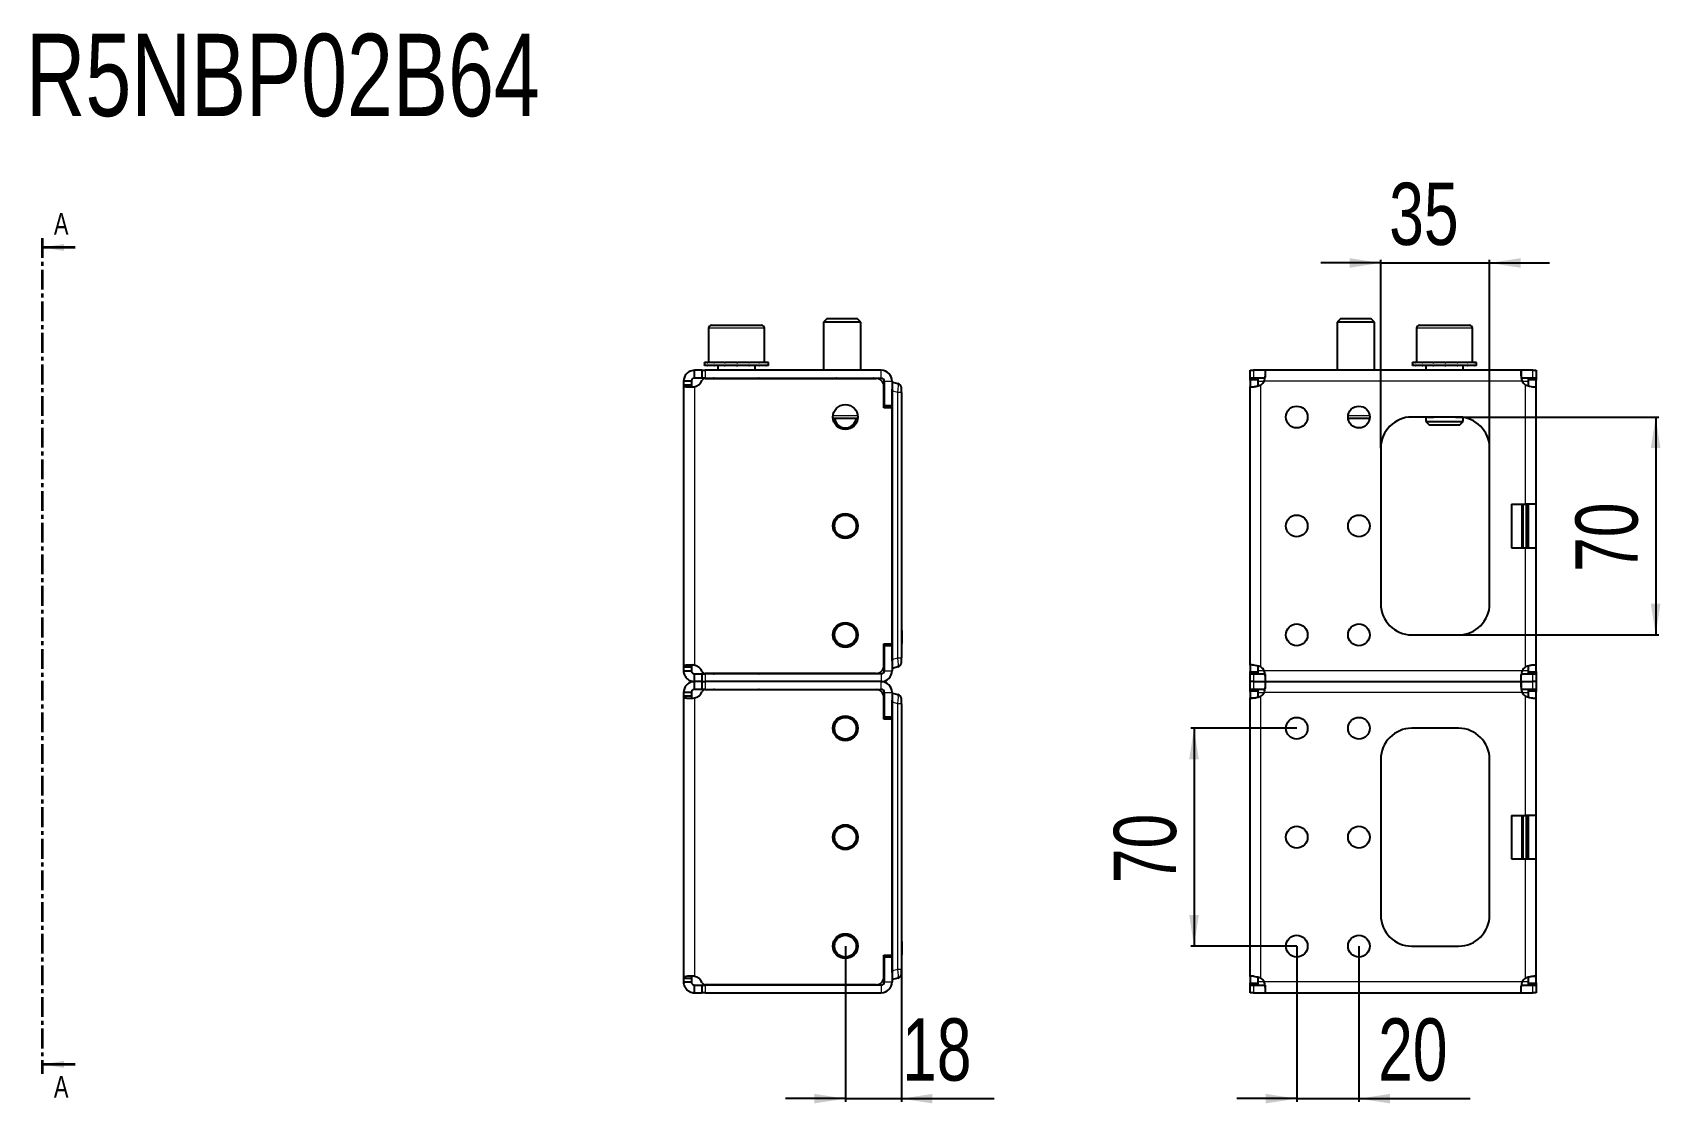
# Model space of a CAD drawing. Header units: millimetres. Extents: x 0 to 1820, y -157 to 598.
# Drawn here: x 829 to 1352, y 254 to 598 of the extents above; entities that cross this region are included whole.
import ezdxf

# ---------------------------------------------------------------- set-up
doc = ezdxf.new("R2010")
doc.units = ezdxf.units.MM
doc.linetypes.add('CENTER', pattern=[10.16, 6.35, -1.27, 1.27, -1.27])
doc.layers.add('FORMAT', color=7, linetype='Continuous')
doc.styles.add('SLDTEXTSTYLE0', font='TXT', dxfattribs={"width": 0.75})
doc.dimstyles.new('SLDDIMSTYLE0', dxfattribs={"dimtxt": 20, "dimasz": 10, "dimexe": 0, "dimexo": 0.0625, "dimgap": 5, "dimtad": 2, "dimdec": 1, "dimrnd": 1e-09, "dimzin": 12, "dimdsep": 46, "dimtxsty": 'SLDTEXTSTYLE0', "dimsah": 1, "dimcen": 0.09, "dimadec": 0, "dimazin": 3, "dimtfac": 1, "dimtofl": 0, "dimtmove": 0, "dimatfit": 3, "dimfxl": 0, "dimfrac": 2, "dimtolj": 1, "dimtzin": 12, "dimarcsym": 0})
doc.dimstyles.new('SLDDIMSTYLE1', dxfattribs={"dimtxt": 20, "dimasz": 10, "dimexe": 0, "dimexo": 0.0625, "dimgap": 5, "dimtad": 2, "dimdec": 1, "dimrnd": 1e-09, "dimzin": 12, "dimdsep": 46, "dimtxsty": 'SLDTEXTSTYLE0', "dimsah": 1, "dimcen": 0.09, "dimadec": 0, "dimazin": 3, "dimtfac": 1, "dimtmove": 0, "dimatfit": 0, "dimfxl": 0, "dimfrac": 2, "dimtolj": 1, "dimtzin": 12, "dimarcsym": 0})

# ---------------------------------------------------------------- blocks, each defined once
blk = doc.blocks.new('_D_4')
at = {"layer": 'FORMAT'}
for p, q in [((1090.39, 304.38), (1090.39, 254.38)), ((1108.39, 299.63), (1108.39, 254.38)), ((1090.39, 255.38), (1071.16, 255.38)), ((1090.39, 255.38), (1108.39, 255.38)), ((1108.39, 255.38), (1138.17, 255.38))]:
    blk.add_line(p, q, dxfattribs=at)
for points in [[(1090.39, 255.38), (1080.39, 256.92), (1080.39, 253.85)], [(1108.39, 255.38), (1118.39, 253.85), (1118.39, 256.92)]]:
    blk.add_solid(points, dxfattribs=at)
at = {"layer": 'FORMAT', "insert": (1108.62, 281.17), "char_height": 20, "attachment_point": 1, "style": 'SLDTEXTSTYLE0'}
blk.add_mtext('18', dxfattribs=at)
blk = doc.blocks.new('_D_7')
at = {"layer": 'FORMAT'}
for p, q in [((1287.46, 474.39), (1351.81, 474.39)), ((1350.81, 474.39), (1350.81, 404.39)), ((1287.46, 404.39), (1351.81, 404.39))]:
    blk.add_line(p, q, dxfattribs=at)
for points in [[(1350.81, 474.39), (1349.27, 464.39), (1352.34, 464.39)], [(1350.81, 404.39), (1352.34, 414.39), (1349.27, 414.39)]]:
    blk.add_solid(points, dxfattribs=at)
at = {"layer": 'FORMAT', "insert": (1325.02, 424.61), "char_height": 20, "attachment_point": 1, "rotation": 90, "style": 'SLDTEXTSTYLE0'}
blk.add_mtext('70', dxfattribs=at)
blk = doc.blocks.new('_D_8')
at = {"layer": 'FORMAT'}
for p, q in [((1262.45, 523.89), (1243.22, 523.89)), ((1262.45, 464.4), (1262.45, 524.89)), ((1262.45, 523.89), (1297.45, 523.89)), ((1297.45, 464.4), (1297.45, 524.89)), ((1297.45, 523.89), (1316.68, 523.89))]:
    blk.add_line(p, q, dxfattribs=at)
for points in [[(1262.45, 523.89), (1252.45, 525.43), (1252.45, 522.35)], [(1297.45, 523.89), (1307.45, 522.35), (1307.45, 525.43)]]:
    blk.add_solid(points, dxfattribs=at)
at = {"layer": 'FORMAT', "insert": (1265.17, 549.67), "char_height": 20, "attachment_point": 1, "style": 'SLDTEXTSTYLE0'}
blk.add_mtext('35', dxfattribs=at)
blk = doc.blocks.new('_D_9')
at = {"layer": 'FORMAT'}
for p, q in [((1235.45, 304.38), (1235.45, 254.38)), ((1255.45, 304.38), (1255.45, 254.38)), ((1235.45, 255.38), (1216.22, 255.38)), ((1235.45, 255.38), (1255.45, 255.38)), ((1255.45, 255.38), (1291.17, 255.38))]:
    blk.add_line(p, q, dxfattribs=at)
for points in [[(1235.45, 255.38), (1225.45, 256.92), (1225.45, 253.85)], [(1255.45, 255.38), (1265.45, 253.85), (1265.45, 256.92)]]:
    blk.add_solid(points, dxfattribs=at)
at = {"layer": 'FORMAT', "insert": (1261.61, 281.17), "char_height": 20, "attachment_point": 1, "style": 'SLDTEXTSTYLE0'}
blk.add_mtext('20', dxfattribs=at)
blk = doc.blocks.new('_D_10')
at = {"layer": 'FORMAT'}
for p, q in [((1235.44, 374.39), (1201.44, 374.39)), ((1202.44, 374.39), (1202.44, 304.39)), ((1235.44, 304.39), (1201.44, 304.39))]:
    blk.add_line(p, q, dxfattribs=at)
for points in [[(1202.44, 374.39), (1200.91, 364.39), (1203.98, 364.39)], [(1202.44, 304.39), (1203.98, 314.39), (1200.91, 314.39)]]:
    blk.add_solid(points, dxfattribs=at)
at = {"layer": 'FORMAT', "insert": (1176.66, 324.61), "char_height": 20, "attachment_point": 1, "rotation": 90, "style": 'SLDTEXTSTYLE0'}
blk.add_mtext('70', dxfattribs=at)

msp = doc.modelspace()

# ---------------------------------------------------------------- linework, layer by layer
at = {"color": 7, "linetype": 'CENTER', "lineweight": 35}
msp.add_line((832.26, 531.87), (832.26, 263.4), dxfattribs=at)
at = {"color": 7, "linetype": 'Continuous', "lineweight": 35}
for p, q in [((842.9, 528.87), (832.26, 528.87)), ((842.9, 266.4), (832.26, 266.4))]:
    msp.add_line(p, q, dxfattribs=at)
at = {"color": 7, "linetype": 'Continuous', "lineweight": 25}
for p, q in [((1046.39, 502.89), (1046.39, 491.89)), ((1047.39, 503.89), (1063.39, 503.89)), ((1064.39, 491.89), (1064.39, 502.89)), ((1084.47, 505.89), (1083.39, 504.82)), ((1083.39, 504.82), (1083.39, 489.39)), ((1095.39, 504.82), (1083.39, 504.82)), ((1094.32, 505.89), (1084.47, 505.89)), ((1095.39, 504.82), (1094.32, 505.89)), ((1095.39, 489.39), (1095.39, 504.82)), ((1249.53, 505.89), (1248.45, 504.82)), ((1248.45, 504.82), (1248.45, 489.39)), ((1260.45, 504.82), (1248.45, 504.82)), ((1259.38, 505.89), (1249.53, 505.89)), ((1260.45, 504.82), (1259.38, 505.89)), ((1260.45, 489.39), (1260.45, 504.82)), ((1273.95, 502.89), (1273.95, 491.89)), ((1274.95, 503.89), (1282.77, 503.89)), ((1282.77, 503.89), (1290.95, 503.89)), ((1291.95, 491.89), (1291.95, 502.89)), ((1045.14, 491.89), (1045.14, 490.89)), ((1045.14, 491.89), (1045.15, 491.89)), ((1045.15, 491.89), (1045.15, 491.64)), ((1045.94, 491.89), (1045.15, 491.89)), ((1045.94, 491.89), (1046.04, 491.89)), ((1046.04, 491.89), (1046.04, 491.64)), ((1048.18, 491.89), (1046.04, 491.89)), ((1048.18, 491.89), (1048.36, 491.89)), ((1048.36, 491.89), (1048.36, 491.64)), ((1051.52, 491.89), (1048.36, 491.89)), ((1051.52, 491.89), (1051.75, 491.89)), ((1051.75, 491.89), (1051.75, 491.64)), ((1055.45, 491.89), (1051.75, 491.89)), ((1055.45, 491.89), (1055.53, 491.89)), ((1055.66, 491.89), (1055.7, 491.89)), ((1055.7, 491.89), (1055.7, 491.64)), ((1059.37, 491.89), (1055.7, 491.89)), ((1059.37, 491.89), (1059.59, 491.89)), ((1059.59, 491.89), (1059.59, 491.64)), ((1062.68, 491.89), (1059.59, 491.89)), ((1062.68, 491.89), (1062.85, 491.89)), ((1062.85, 491.89), (1062.85, 491.64)), ((1064.88, 491.89), (1062.85, 491.89)), ((1064.88, 491.89), (1064.98, 491.89)), ((1064.98, 491.89), (1064.98, 491.64)), ((1065.64, 491.89), (1064.98, 491.89)), ((1065.64, 490.89), (1065.64, 491.89)), ((1272.7, 491.89), (1272.7, 490.89)), ((1272.7, 491.89), (1272.71, 491.89)), ((1272.71, 491.89), (1272.71, 491.64)), ((1273.54, 491.89), (1272.71, 491.89)), ((1273.54, 491.89), (1273.64, 491.89)), ((1273.64, 491.89), (1273.64, 491.64)), ((1275.81, 491.89), (1273.64, 491.89)), ((1275.81, 491.89), (1275.99, 491.89)), ((1275.99, 491.89), (1275.99, 491.64)), ((1279.16, 491.89), (1275.99, 491.89)), ((1279.16, 491.89), (1279.4, 491.89)), ((1279.4, 491.89), (1279.4, 491.64)), ((1283.1, 491.89), (1279.4, 491.89)), ((1283.1, 491.89), (1283.17, 491.89)), ((1283.3, 491.89), (1283.35, 491.89)), ((1283.35, 491.89), (1283.35, 491.64)), ((1287.01, 491.89), (1283.35, 491.89)), ((1287.01, 491.89), (1287.24, 491.89)), ((1287.24, 491.89), (1287.24, 491.64)), ((1290.3, 491.89), (1287.24, 491.89)), ((1290.3, 491.89), (1290.47, 491.89)), ((1290.47, 491.89), (1290.47, 491.64)), ((1292.48, 491.89), (1290.47, 491.89)), ((1292.48, 491.89), (1292.56, 491.89)), ((1292.56, 491.89), (1292.56, 491.64)), ((1293.2, 491.89), (1292.56, 491.89)), ((1293.2, 490.89), (1293.2, 491.89)), ((1041.89, 486.89), (1041.89, 489.39)), ((1044.3, 489.39), (1041.89, 489.39)), ((1044.3, 486.89), (1041.89, 486.89)), ((1044.3, 489.39), (1044.3, 486.89)), ((1044.3, 489.39), (1045.3, 489.39)), ((1045.3, 486.89), (1044.3, 486.89)), ((1045.14, 490.89), (1045.15, 490.89)), ((1045.15, 490.89), (1045.15, 491.14)), ((1045.94, 490.89), (1045.15, 490.89)), ((1101.89, 489.39), (1045.3, 489.39)), ((1045.3, 486.89), (1101.89, 486.89)), ((1045.32, 486.79), (1100.29, 486.79)), ((1045.94, 490.89), (1046.04, 490.89)), ((1046.04, 490.89), (1046.04, 491.14)), ((1048.18, 490.89), (1046.04, 490.89)), ((1048.18, 490.89), (1048.36, 490.89)), ((1048.36, 490.89), (1048.36, 491.14)), ((1051.52, 490.89), (1048.36, 490.89)), ((1049.39, 490.89), (1049.39, 489.39)), ((1051.52, 490.89), (1051.75, 490.89)), ((1051.75, 490.89), (1051.75, 491.14)), ((1055.45, 490.89), (1051.75, 490.89)), ((1055.45, 490.89), (1055.62, 490.89)), ((1055.62, 490.89), (1055.7, 490.89)), ((1055.7, 490.89), (1055.7, 491.14)), ((1059.37, 490.89), (1055.7, 490.89)), ((1059.37, 490.89), (1059.59, 490.89)), ((1059.59, 490.89), (1059.59, 491.14)), ((1062.68, 490.89), (1059.59, 490.89)), ((1061.39, 489.39), (1061.39, 490.89)), ((1062.68, 490.89), (1062.85, 490.89)), ((1062.85, 490.89), (1062.85, 491.14)), ((1064.88, 490.89), (1062.85, 490.89)), ((1064.88, 490.89), (1064.98, 490.89)), ((1064.98, 490.89), (1064.98, 491.14)), ((1065.64, 490.89), (1064.98, 490.89)), ((1079.14, 486.89), (1079.14, 486.79)), ((1079.44, 486.89), (1079.44, 486.79)), ((1081.12, 486.89), (1081.12, 486.79)), ((1084.07, 486.89), (1084.07, 486.79)), ((1087.83, 486.89), (1087.83, 486.79)), ((1091.82, 486.89), (1091.82, 486.79)), ((1095.45, 486.89), (1095.45, 486.79)), ((1098.15, 486.89), (1098.15, 486.79)), ((1099.52, 486.89), (1099.52, 486.79)), ((1099.64, 486.79), (1099.64, 486.89)), ((1220.45, 486.89), (1220.45, 489.39)), ((1220.45, 489.39), (1221.56, 489.39)), ((1221.56, 486.89), (1220.45, 486.89)), ((1220.45, 486.89), (1220.45, 486.79)), ((1220.45, 486.79), (1222.95, 486.79)), ((1220.45, 486.18), (1220.45, 486.79)), ((1225.28, 489.39), (1221.56, 489.39)), ((1225.28, 486.89), (1221.56, 486.89)), ((1222.95, 486.79), (1222.95, 486.18)), ((1307.62, 489.39), (1225.28, 489.39)), ((1225.28, 489.39), (1225.28, 487.18)), ((1272.7, 490.89), (1272.71, 490.89)), ((1272.71, 490.89), (1272.71, 491.14)), ((1273.54, 490.89), (1272.71, 490.89)), ((1273.54, 490.89), (1273.64, 490.89)), ((1273.64, 490.89), (1273.64, 491.14)), ((1275.81, 490.89), (1273.64, 490.89)), ((1275.81, 490.89), (1275.99, 490.89)), ((1275.99, 490.89), (1275.99, 491.14)), ((1279.16, 490.89), (1275.99, 490.89)), ((1276.95, 490.89), (1276.95, 489.39)), ((1279.16, 490.89), (1279.4, 490.89)), ((1279.4, 490.89), (1279.4, 491.14)), ((1283.1, 490.89), (1279.4, 490.89)), ((1283.1, 490.89), (1283.25, 490.89)), ((1283.25, 490.89), (1283.35, 490.89)), ((1283.35, 490.89), (1283.35, 491.14)), ((1287.01, 490.89), (1283.35, 490.89)), ((1287.01, 490.89), (1287.24, 490.89)), ((1287.24, 490.89), (1287.24, 491.14)), ((1290.3, 490.89), (1287.24, 490.89)), ((1288.95, 489.39), (1288.95, 490.89)), ((1290.3, 490.89), (1290.47, 490.89)), ((1290.47, 490.89), (1290.47, 491.14)), ((1292.48, 490.89), (1290.47, 490.89)), ((1292.48, 490.89), (1292.56, 490.89)), ((1292.56, 490.89), (1292.56, 491.14)), ((1293.2, 490.89), (1292.56, 490.89)), ((1307.62, 489.39), (1307.62, 486.89)), ((1311.34, 489.39), (1307.62, 489.39)), ((1311.34, 486.89), (1307.62, 486.89)), ((1309.95, 486.79), (1312.45, 486.79)), ((1309.95, 486.18), (1309.95, 486.79)), ((1311.34, 489.39), (1312.45, 489.39)), ((1312.45, 486.89), (1311.34, 486.89)), ((1312.45, 489.39), (1312.45, 486.89)), ((1312.45, 486.79), (1312.45, 486.89)), ((1312.45, 486.79), (1312.45, 486.18)), ((1038.39, 485.89), (1038.39, 484.67)), ((1040.89, 485.89), (1038.39, 485.89)), ((1038.39, 484.67), (1038.39, 394.11)), ((1040.89, 484.67), (1038.39, 484.67)), ((1040.89, 485.89), (1040.89, 484.67)), ((1102.79, 477.29), (1102.79, 484.29)), ((1102.89, 485.89), (1102.89, 477.94)), ((1105.39, 485.89), (1105.39, 477.94)), ((1105.39, 485.64), (1105.59, 485.64)), ((1105.39, 395.92), (1105.39, 483.37)), ((1105.59, 485.64), (1107.28, 485.19)), ((1105.59, 396.54), (1105.59, 482.74)), ((1108.39, 482.29), (1108.39, 483.74)), ((1108.39, 482.29), (1108.39, 407.84)), ((1220.45, 486.18), (1220.45, 484.12)), ((1220.45, 394.67), (1220.45, 484.12)), ((1220.45, 484.12), (1221.54, 484.12)), ((1222.95, 486.18), (1222.95, 484.36)), ((1309.95, 484.34), (1309.95, 486.18)), ((1312.45, 484.12), (1312.45, 486.18)), ((1312.45, 446.39), (1312.45, 484.12)), ((1102.79, 478.87), (1102.89, 478.66)), ((1105.39, 477.29), (1102.79, 477.29)), ((1105.39, 477.94), (1102.89, 477.94)), ((1105.39, 477.29), (1105.39, 401.49)), ((1094.36, 473.89), (1086.43, 473.89)), ((1258.91, 473.89), (1251.99, 473.89)), ((1287.45, 474.39), (1272.45, 474.39)), ((1274.12, 474.29), (1274.1, 474.29)), ((1274.12, 474.29), (1274.12, 474.29)), ((1274.22, 474.29), (1274.12, 474.29)), ((1274.22, 474.39), (1274.22, 474.29)), ((1277.48, 474.29), (1274.22, 474.29)), ((1276.95, 474.29), (1276.95, 472.97)), ((1276.95, 472.97), (1278.03, 471.89)), ((1276.95, 472.97), (1282.81, 472.97)), ((1277.48, 474.29), (1279.38, 474.29)), ((1278.03, 471.89), (1282.84, 471.89)), ((1279.93, 474.29), (1279.38, 474.29)), ((1285.97, 474.29), (1279.93, 474.29)), ((1282.81, 472.97), (1288.95, 472.97)), ((1282.84, 471.89), (1287.88, 471.89)), ((1286.52, 474.29), (1285.97, 474.29)), ((1286.52, 474.29), (1288.42, 474.29)), ((1287.88, 471.89), (1288.95, 472.97)), ((1288.86, 474.29), (1288.42, 474.29)), ((1288.95, 472.97), (1288.95, 474.28)), ((1262.45, 464.39), (1262.45, 414.39)), ((1297.45, 414.39), (1297.45, 464.39)), ((1304.45, 446.39), (1308.95, 446.39)), ((1304.45, 446.39), (1304.45, 432.39)), ((1312.45, 446.39), (1308.95, 446.39)), ((1309.95, 432.39), (1309.95, 446.39)), ((1312.45, 432.39), (1312.45, 446.39)), ((1304.45, 432.39), (1308.95, 432.39)), ((1308.95, 432.39), (1312.45, 432.39)), ((1312.45, 394.67), (1312.45, 432.39)), ((1108.39, 407.84), (1108.39, 399.64)), ((1108.59, 405.9), (1108.39, 405.9)), ((1108.59, 405.86), (1108.39, 405.86)), ((1108.59, 405.84), (1108.39, 405.84)), ((1108.59, 405.4), (1108.59, 402.08)), ((1272.45, 404.39), (1287.45, 404.39)), ((1102.79, 401.49), (1105.39, 401.49)), ((1102.79, 394.49), (1102.79, 401.49)), ((1102.79, 400.41), (1102.89, 400.63)), ((1102.89, 400.84), (1102.89, 392.89)), ((1105.39, 400.84), (1102.89, 400.84)), ((1105.39, 400.84), (1105.39, 392.89)), ((1108.59, 401.64), (1108.39, 401.64)), ((1108.59, 401.59), (1108.39, 401.59)), ((1108.39, 399.64), (1108.39, 396.99)), ((1038.39, 394.11), (1040.89, 394.11)), ((1038.39, 394.11), (1038.39, 392.89)), ((1038.39, 392.89), (1040.89, 392.89)), ((1040.89, 394.11), (1040.89, 392.89)), ((1105.59, 393.64), (1105.39, 393.64)), ((1107.28, 394.09), (1105.59, 393.64)), ((1108.39, 395.54), (1108.39, 396.99)), ((1220.45, 394.67), (1220.45, 392.6)), ((1220.45, 391.99), (1220.45, 392.6)), ((1222.95, 394.44), (1222.95, 392.6)), ((1222.95, 392.6), (1222.95, 391.99)), ((1309.95, 392.6), (1309.95, 394.42)), ((1309.95, 391.99), (1309.95, 392.6)), ((1312.45, 394.67), (1311.36, 394.67)), ((1312.45, 392.6), (1312.45, 394.67)), ((1312.45, 392.6), (1312.45, 391.99)), ((1041.89, 389.39), (1041.89, 391.89)), ((1041.89, 391.89), (1044.3, 391.89)), ((1041.89, 386.89), (1041.89, 389.39)), ((1044.3, 389.39), (1041.89, 389.39)), ((1044.3, 391.89), (1044.3, 389.39)), ((1044.3, 391.89), (1045.3, 391.89)), ((1044.3, 389.39), (1044.3, 386.89)), ((1044.3, 389.39), (1045.3, 389.39)), ((1101.89, 391.89), (1045.3, 391.89)), ((1101.89, 389.39), (1045.3, 389.39)), ((1100.29, 391.99), (1045.32, 391.99)), ((1222.95, 391.99), (1220.45, 391.99)), ((1220.45, 391.99), (1220.45, 391.89)), ((1220.45, 389.39), (1220.45, 391.89)), ((1220.45, 391.89), (1221.56, 391.89)), ((1221.56, 389.39), (1220.45, 389.39)), ((1220.45, 386.89), (1220.45, 389.39)), ((1221.56, 391.89), (1225.28, 391.89)), ((1221.56, 389.39), (1225.28, 389.39)), ((1225.28, 391.89), (1225.28, 389.39)), ((1225.28, 389.39), (1307.62, 389.39)), ((1225.28, 389.39), (1225.28, 387.18)), ((1307.62, 391.89), (1311.34, 391.89)), ((1307.62, 389.39), (1307.62, 391.61)), ((1307.62, 389.39), (1311.34, 389.39)), ((1307.62, 389.39), (1307.62, 386.89)), ((1312.45, 391.99), (1309.95, 391.99)), ((1311.34, 391.89), (1312.45, 391.89)), ((1312.45, 389.39), (1311.34, 389.39)), ((1312.45, 391.89), (1312.45, 391.99)), ((1312.45, 391.89), (1312.45, 389.39)), ((1312.45, 389.39), (1312.45, 386.89)), ((1038.39, 385.89), (1038.39, 384.67)), ((1040.89, 385.89), (1038.39, 385.89)), ((1038.39, 384.67), (1038.39, 294.11)), ((1040.89, 384.67), (1038.39, 384.67)), ((1040.89, 385.89), (1040.89, 384.67)), ((1044.3, 386.89), (1041.89, 386.89)), ((1045.3, 386.89), (1044.3, 386.89)), ((1045.3, 386.89), (1101.89, 386.89)), ((1045.32, 386.79), (1100.29, 386.79)), ((1102.79, 377.29), (1102.79, 384.29)), ((1102.89, 385.89), (1102.89, 377.94)), ((1105.39, 385.89), (1105.39, 377.94)), ((1105.39, 385.64), (1105.59, 385.64)), ((1105.39, 295.92), (1105.39, 383.37)), ((1105.59, 385.64), (1107.28, 385.19)), ((1105.59, 296.54), (1105.59, 382.74)), ((1108.39, 382.29), (1108.39, 383.74)), ((1108.39, 382.29), (1108.39, 307.84)), ((1221.56, 386.89), (1220.45, 386.89)), ((1220.45, 386.89), (1220.45, 386.79)), ((1220.45, 386.79), (1222.95, 386.79)), ((1220.45, 386.18), (1220.45, 386.79)), ((1220.45, 386.18), (1220.45, 384.12)), ((1220.45, 294.67), (1220.45, 384.12)), ((1220.45, 384.12), (1221.54, 384.12)), ((1225.28, 386.89), (1221.56, 386.89)), ((1222.95, 386.79), (1222.95, 386.18)), ((1222.95, 386.18), (1222.95, 384.36)), ((1311.34, 386.89), (1307.62, 386.89)), ((1309.95, 386.79), (1312.45, 386.79)), ((1309.95, 386.18), (1309.95, 386.79)), ((1309.95, 384.34), (1309.95, 386.18)), ((1312.45, 386.89), (1311.34, 386.89)), ((1312.45, 386.79), (1312.45, 386.89)), ((1312.45, 386.79), (1312.45, 386.18)), ((1312.45, 384.12), (1312.45, 386.18)), ((1312.45, 346.39), (1312.45, 384.12)), ((1102.79, 378.87), (1102.89, 378.66)), ((1105.39, 377.29), (1102.79, 377.29)), ((1105.39, 377.94), (1102.89, 377.94)), ((1105.39, 377.29), (1105.39, 301.49)), ((1287.45, 374.39), (1272.45, 374.39)), ((1262.45, 364.39), (1262.45, 314.39)), ((1297.45, 314.39), (1297.45, 364.39)), ((1304.45, 346.39), (1308.95, 346.39)), ((1304.45, 346.39), (1304.45, 332.39)), ((1312.45, 346.39), (1308.95, 346.39)), ((1309.95, 332.39), (1309.95, 346.39)), ((1312.45, 332.39), (1312.45, 346.39)), ((1304.45, 332.39), (1308.95, 332.39)), ((1308.95, 332.39), (1312.45, 332.39)), ((1312.45, 294.67), (1312.45, 332.39)), ((1108.39, 307.84), (1108.39, 299.64)), ((1108.59, 305.9), (1108.39, 305.9)), ((1108.59, 305.86), (1108.39, 305.86)), ((1108.59, 305.84), (1108.39, 305.84)), ((1108.59, 305.4), (1108.59, 302.08)), ((1272.45, 304.39), (1287.45, 304.39)), ((1102.79, 301.49), (1105.39, 301.49)), ((1102.79, 294.49), (1102.79, 301.49)), ((1102.79, 300.41), (1102.89, 300.63)), ((1102.89, 300.84), (1102.89, 292.89)), ((1105.39, 300.84), (1102.89, 300.84)), ((1105.39, 300.84), (1105.39, 292.89)), ((1108.59, 301.64), (1108.39, 301.64)), ((1108.59, 301.59), (1108.39, 301.59)), ((1108.39, 299.64), (1108.39, 296.99)), ((1038.39, 294.11), (1040.89, 294.11)), ((1038.39, 294.11), (1038.39, 292.89)), ((1040.89, 294.11), (1040.89, 292.89)), ((1105.59, 293.64), (1105.39, 293.64)), ((1107.28, 294.09), (1105.59, 293.64)), ((1108.39, 295.54), (1108.39, 296.99)), ((1220.45, 294.67), (1220.45, 292.6)), ((1222.95, 294.44), (1222.95, 292.6)), ((1309.95, 292.6), (1309.95, 294.42)), ((1312.45, 294.67), (1311.36, 294.67)), ((1312.45, 292.6), (1312.45, 294.67)), ((1038.39, 292.89), (1040.89, 292.89)), ((1041.89, 289.39), (1041.89, 291.89)), ((1041.89, 291.89), (1044.3, 291.89)), ((1041.89, 289.39), (1044.3, 289.39)), ((1044.3, 291.89), (1044.3, 289.39)), ((1044.3, 291.89), (1045.3, 291.89)), ((1045.3, 289.39), (1044.3, 289.39)), ((1101.89, 291.89), (1045.3, 291.89)), ((1045.3, 289.39), (1101.89, 289.39)), ((1100.29, 291.99), (1045.32, 291.99)), ((1220.45, 291.99), (1220.45, 292.6)), ((1222.95, 291.99), (1220.45, 291.99)), ((1220.45, 291.99), (1220.45, 291.89)), ((1220.45, 289.39), (1220.45, 291.89)), ((1220.45, 291.89), (1221.56, 291.89)), ((1221.56, 289.39), (1220.45, 289.39)), ((1221.56, 291.89), (1225.28, 291.89)), ((1221.56, 289.39), (1225.28, 289.39)), ((1222.95, 292.6), (1222.95, 291.99)), ((1225.28, 291.89), (1225.28, 289.39)), ((1225.28, 289.39), (1307.62, 289.39)), ((1307.62, 291.89), (1311.34, 291.89)), ((1307.62, 289.39), (1307.62, 291.61)), ((1307.62, 289.39), (1311.34, 289.39)), ((1309.95, 291.99), (1309.95, 292.6)), ((1312.45, 291.99), (1309.95, 291.99)), ((1311.34, 291.89), (1312.45, 291.89)), ((1312.45, 289.39), (1311.34, 289.39)), ((1312.45, 292.6), (1312.45, 291.99)), ((1312.45, 291.89), (1312.45, 291.99)), ((1312.45, 291.89), (1312.45, 289.39))]:
    msp.add_line(p, q, dxfattribs=at)
at = {"color": 8, "linetype": 'Continuous', "lineweight": 18}
for p, q in [((1064.39, 502.89), (1046.39, 502.89)), ((1282.74, 502.89), (1273.95, 502.89)), ((1291.95, 502.89), (1282.74, 502.89)), ((1045.3, 489.39), (1045.3, 486.89)), ((1101.89, 486.89), (1101.89, 489.39)), ((1221.56, 489.39), (1221.56, 486.89)), ((1311.34, 486.89), (1311.34, 489.39)), ((1041.89, 484.12), (1041.89, 394.67)), ((1102.89, 485.89), (1105.39, 485.89)), ((1107.28, 482.29), (1105.59, 482.74)), ((1107.28, 396.99), (1107.28, 482.29)), ((1108.39, 482.29), (1107.28, 482.29)), ((1222.95, 486.18), (1220.45, 486.18)), ((1222.95, 485.89), (1225.04, 485.89)), ((1223.95, 394.11), (1223.95, 484.67)), ((1307.86, 485.89), (1225.04, 485.89)), ((1307.86, 485.89), (1309.95, 485.89)), ((1308.95, 446.39), (1308.95, 484.67)), ((1312.45, 486.18), (1309.95, 486.18)), ((1105.2, 477.29), (1105.2, 477.94)), ((1086.43, 474.89), (1094.36, 474.89)), ((1251.99, 474.89), (1258.91, 474.89)), ((1279.38, 474.39), (1279.38, 474.29)), ((1279.93, 474.39), (1279.93, 474.29)), ((1285.97, 474.39), (1285.97, 474.29)), ((1286.52, 474.39), (1286.52, 474.29)), ((1307.75, 432.39), (1307.75, 446.39)), ((1307.95, 446.39), (1307.95, 432.39)), ((1308.06, 432.39), (1308.06, 446.39)), ((1308.26, 446.39), (1308.26, 432.39)), ((1309.14, 432.39), (1309.14, 446.39)), ((1309.34, 446.39), (1309.34, 432.39)), ((1309.45, 432.39), (1309.45, 446.39)), ((1309.65, 446.39), (1309.65, 432.39)), ((1308.95, 394.11), (1308.95, 432.39)), ((1108.59, 405.4), (1108.39, 405.4)), ((1105.2, 400.84), (1105.2, 401.49)), ((1108.59, 402.08), (1108.39, 402.08)), ((1102.89, 392.89), (1105.39, 392.89)), ((1105.59, 396.54), (1107.28, 396.99)), ((1107.28, 396.99), (1108.39, 396.99)), ((1220.45, 392.6), (1222.95, 392.6)), ((1225.04, 392.89), (1222.95, 392.89)), ((1307.86, 392.89), (1225.04, 392.89)), ((1309.95, 392.89), (1307.86, 392.89)), ((1309.95, 392.6), (1312.45, 392.6)), ((1045.3, 391.89), (1045.3, 389.39)), ((1045.3, 389.39), (1045.3, 386.89)), ((1101.89, 391.89), (1101.89, 389.39)), ((1101.89, 386.89), (1101.89, 389.39)), ((1221.56, 391.89), (1221.56, 389.39)), ((1221.56, 389.39), (1221.56, 386.89)), ((1311.34, 389.39), (1311.34, 391.89)), ((1311.34, 386.89), (1311.34, 389.39)), ((1041.89, 384.12), (1041.89, 294.67)), ((1102.89, 385.89), (1105.39, 385.89)), ((1107.28, 382.29), (1105.59, 382.74)), ((1107.28, 296.99), (1107.28, 382.29)), ((1108.39, 382.29), (1107.28, 382.29)), ((1222.95, 386.18), (1220.45, 386.18)), ((1222.95, 385.89), (1225.04, 385.89)), ((1223.95, 294.11), (1223.95, 384.67)), ((1307.86, 385.89), (1225.04, 385.89)), ((1307.86, 385.89), (1309.95, 385.89)), ((1308.95, 346.39), (1308.95, 384.67)), ((1312.45, 386.18), (1309.95, 386.18)), ((1105.2, 377.29), (1105.2, 377.94)), ((1307.75, 332.39), (1307.75, 346.39)), ((1307.95, 346.39), (1307.95, 332.39)), ((1308.06, 332.39), (1308.06, 346.39)), ((1308.26, 346.39), (1308.26, 332.39)), ((1309.14, 332.39), (1309.14, 346.39)), ((1309.34, 346.39), (1309.34, 332.39)), ((1309.45, 332.39), (1309.45, 346.39)), ((1309.65, 346.39), (1309.65, 332.39)), ((1308.95, 294.11), (1308.95, 332.39)), ((1108.59, 305.4), (1108.39, 305.4)), ((1105.2, 300.84), (1105.2, 301.49)), ((1108.59, 302.08), (1108.39, 302.08)), ((1105.59, 296.54), (1107.28, 296.99)), ((1107.28, 296.99), (1108.39, 296.99)), ((1045.3, 291.89), (1045.3, 289.39)), ((1101.89, 291.89), (1101.89, 289.39)), ((1102.89, 292.89), (1105.39, 292.89)), ((1220.45, 292.6), (1222.95, 292.6)), ((1221.56, 291.89), (1221.56, 289.39)), ((1225.04, 292.89), (1222.95, 292.89)), ((1307.86, 292.89), (1225.04, 292.89)), ((1309.95, 292.89), (1307.86, 292.89)), ((1309.95, 292.6), (1312.45, 292.6)), ((1311.34, 289.39), (1311.34, 291.89))]:
    msp.add_line(p, q, dxfattribs=at)
at = {"color": 7, "linetype": 'Continuous', "lineweight": 25}
for centre, radius in [((1090.39, 474.39), 4), ((1235.45, 474.39), 3.5), ((1255.45, 474.39), 3.5), ((1090.39, 439.39), 4), ((1090.39, 439.39), 3.5), ((1235.45, 439.39), 3.5), ((1255.45, 439.39), 3.5), ((1090.39, 404.39), 4), ((1090.39, 404.39), 3.5), ((1235.45, 404.39), 3.5), ((1255.45, 404.39), 3.5), ((1090.39, 374.39), 4), ((1090.39, 374.39), 3.5), ((1235.45, 374.39), 3.5), ((1255.45, 374.39), 3.5), ((1090.39, 339.39), 4), ((1090.39, 339.39), 3.5), ((1235.45, 339.39), 3.5), ((1255.45, 339.39), 3.5), ((1090.39, 304.39), 4), ((1090.39, 304.39), 3.5), ((1235.45, 304.39), 3.5), ((1255.45, 304.39), 3.5)]:
    msp.add_circle(centre, radius, dxfattribs=at)
for centre, radius, start, end in [((1047.39, 502.89), 1, 90, 180), ((1063.39, 502.89), 1, 0, 90), ((1274.95, 502.89), 1, 90, 180), ((1290.95, 502.89), 1, 0, 90), ((1045.32, 485.79), 1, 90, 157.1146), ((1048.04, 486.54), 0.35, 45.5847, 90), ((1062.74, 486.54), 0.35, 90, 134.4153), ((1100.29, 484.29), 2.5, 360, 90), ((1101.89, 485.89), 3.5, 360, 90), ((1101.89, 485.89), 1, 360, 90), ((1041.17, 487.54), 3.5, 281.8948, 337.1146), ((1106.89, 483.74), 1.5, 0, 75), ((1221.95, 487.54), 3.5, 304.8499, 331.8729), ((1310.95, 487.54), 3.5, 208.1271, 235.1501), ((1090.39, 474.39), 3.5, 188.2132, 351.7868), ((1272.45, 464.39), 10, 90, 180), ((1287.45, 464.39), 10, 360, 90), ((1272.45, 414.39), 10, 180, 270), ((1287.45, 414.39), 10, 270, 0), ((1041.17, 391.24), 3.5, 22.8854, 78.1052), ((1045.32, 392.99), 1, 202.8854, 270), ((1100.29, 394.49), 2.5, 270, 0), ((1101.89, 392.89), 3.5, 270, 0), ((1101.89, 392.89), 1, 270, 0), ((1106.89, 395.54), 1.5, 285, 0), ((1221.95, 391.24), 3.5, 28.1271, 55.1501), ((1310.95, 391.24), 3.5, 124.8499, 151.8729), ((1048.04, 392.24), 0.35, 270, 314.4153), ((1062.74, 392.24), 0.35, 225.5847, 270), ((1101.89, 385.89), 3.5, 360, 90), ((1041.17, 387.54), 3.5, 281.8948, 337.1146), ((1045.32, 385.79), 1, 90, 157.1146), ((1048.04, 386.54), 0.35, 45.5847, 90), ((1062.74, 386.54), 0.35, 90, 134.4153), ((1100.29, 384.29), 2.5, 360, 90), ((1101.89, 385.89), 1, 360, 90), ((1106.89, 383.74), 1.5, 0, 75), ((1221.95, 387.54), 3.5, 304.8499, 331.8729), ((1310.95, 387.54), 3.5, 208.1271, 235.1501), ((1272.45, 364.39), 10, 90, 180), ((1287.45, 364.39), 10, 360, 90), ((1272.45, 314.39), 10, 180, 270), ((1287.45, 314.39), 10, 270, 0), ((1041.17, 291.24), 3.5, 22.8854, 78.1052), ((1100.29, 294.49), 2.5, 270, 0), ((1106.89, 295.54), 1.5, 285, 0), ((1221.95, 291.24), 3.5, 28.1271, 55.1501), ((1310.95, 291.24), 3.5, 124.8499, 151.8729), ((1045.32, 292.99), 1, 202.8854, 270), ((1048.04, 292.24), 0.35, 270, 314.4153), ((1062.74, 292.24), 0.35, 225.5847, 270), ((1101.89, 292.89), 3.5, 270, 0), ((1101.89, 292.89), 1, 270, 0)]:
    msp.add_arc(centre, radius, start, end, dxfattribs=at)
for centre, major_axis, start_param, end_param in [((1094, 485.64), (11.57, -3.1), 0.067037, 0.253072), ((1094, 393.64), (11.57, 3.1), 6.030113, 6.216148), ((1094, 385.64), (11.57, -3.1), 0.067037, 0.253072), ((1094, 293.64), (11.57, 3.1), 6.030113, 6.216148)]:
    msp.add_ellipse(centre, major_axis=major_axis, ratio=0.250563, start_param=start_param, end_param=end_param, dxfattribs=at)
at = {"color": 8, "linetype": 'Continuous', "lineweight": 18}
for centre, major_axis, start_param, end_param in [((1106.89, 482.19), (0.38, 3), 4.762686, 6.266445), ((1106.89, 397.1), (-0.38, 3), 3.158333, 4.662092), ((1106.89, 382.19), (0.38, 3), 4.762686, 6.266445), ((1106.89, 297.1), (-0.38, 3), 3.158333, 4.662092)]:
    msp.add_ellipse(centre, major_axis=major_axis, ratio=0.123038, start_param=start_param, end_param=end_param, dxfattribs=at)
at = {"color": 7, "linetype": 'Continuous', "lineweight": 25}
for points, knots in [([(1045.15, 491.64), (1045.15, 491.68), (1045.15, 491.75), (1045.15, 491.83), (1045.14, 491.87), (1045.14, 491.89)], [0, 0, 0, 0, 0.499981, 0.749988, 1, 1, 1, 1]), ([(1046.04, 491.64), (1046.03, 491.68), (1046, 491.75), (1045.97, 491.83), (1045.95, 491.87), (1045.94, 491.89)], [0, 0, 0, 0, 0.499981, 0.749988, 1, 1, 1, 1]), ([(1048.36, 491.64), (1048.33, 491.68), (1048.29, 491.75), (1048.23, 491.83), (1048.2, 491.87), (1048.18, 491.89)], [0, 0, 0, 0, 0.499981, 0.749988, 1, 1, 1, 1]), ([(1051.75, 491.64), (1051.71, 491.68), (1051.66, 491.75), (1051.58, 491.83), (1051.54, 491.87), (1051.52, 491.89)], [0, 0, 0, 0, 0.499981, 0.749988, 1, 1, 1, 1]), ([(1055.7, 491.64), (1055.65, 491.68), (1055.59, 491.75), (1055.51, 491.83), (1055.47, 491.87), (1055.45, 491.89)], [0, 0, 0, 0, 0.499981, 0.749988, 1, 1, 1, 1]), ([(1055.7, 491.64), (1055.68, 491.71), (1055.66, 491.84), (1055.63, 491.88), (1055.62, 491.89)], [0, 0, 0, 0, 0.561794, 1, 1, 1, 1]), ([(1059.59, 491.64), (1059.56, 491.68), (1059.5, 491.75), (1059.42, 491.83), (1059.38, 491.87), (1059.37, 491.89)], [0, 0, 0, 0, 0.499981, 0.749988, 1, 1, 1, 1]), ([(1062.85, 491.64), (1062.82, 491.68), (1062.78, 491.75), (1062.72, 491.83), (1062.69, 491.87), (1062.68, 491.89)], [0, 0, 0, 0, 0.4999808, 0.7499881, 1, 1, 1, 1]), ([(1064.98, 491.64), (1064.96, 491.68), (1064.94, 491.75), (1064.91, 491.83), (1064.89, 491.87), (1064.88, 491.89)], [0, 0, 0, 0, 0.499981, 0.749988, 1, 1, 1, 1]), ([(1272.71, 491.64), (1272.71, 491.68), (1272.7, 491.75), (1272.7, 491.83), (1272.7, 491.87), (1272.7, 491.89)], [0, 0, 0, 0, 0.499981, 0.749988, 1, 1, 1, 1]), ([(1273.64, 491.64), (1273.62, 491.68), (1273.6, 491.75), (1273.56, 491.83), (1273.55, 491.87), (1273.54, 491.89)], [0, 0, 0, 0, 0.499981, 0.749988, 1, 1, 1, 1]), ([(1275.99, 491.64), (1275.96, 491.68), (1275.91, 491.75), (1275.85, 491.83), (1275.82, 491.87), (1275.81, 491.89)], [0, 0, 0, 0, 0.4999808, 0.7499881, 1, 1, 1, 1]), ([(1279.4, 491.64), (1279.36, 491.68), (1279.3, 491.75), (1279.22, 491.83), (1279.18, 491.87), (1279.16, 491.89)], [0, 0, 0, 0, 0.499981, 0.749988, 1, 1, 1, 1]), ([(1283.35, 491.64), (1283.3, 491.68), (1283.24, 491.75), (1283.16, 491.83), (1283.12, 491.87), (1283.1, 491.89)], [0, 0, 0, 0, 0.499981, 0.749988, 1, 1, 1, 1]), ([(1283.35, 491.64), (1283.33, 491.71), (1283.3, 491.84), (1283.26, 491.88), (1283.25, 491.89)], [0, 0, 0, 0, 0.561794, 1, 1, 1, 1]), ([(1287.24, 491.64), (1287.2, 491.68), (1287.14, 491.75), (1287.06, 491.83), (1287.03, 491.87), (1287.01, 491.89)], [0, 0, 0, 0, 0.499981, 0.749988, 1, 1, 1, 1]), ([(1290.47, 491.64), (1290.44, 491.68), (1290.4, 491.75), (1290.34, 491.83), (1290.32, 491.87), (1290.3, 491.89)], [0, 0, 0, 0, 0.499981, 0.749988, 1, 1, 1, 1]), ([(1292.56, 491.64), (1292.55, 491.68), (1292.53, 491.75), (1292.5, 491.83), (1292.48, 491.87), (1292.48, 491.89)], [0, 0, 0, 0, 0.499981, 0.749988, 1, 1, 1, 1]), ([(1041.89, 489.39), (1041.6, 489.37), (1041.05, 489.33), (1040.15, 488.98), (1039.26, 488.31), (1038.54, 487.2), (1038.44, 486.34), (1038.39, 485.89)], [0, 0, 0, 0, 0.16069, 0.301312, 0.521951, 0.753573, 1, 1, 1, 1]), ([(1041.89, 486.89), (1041.81, 486.89), (1041.66, 486.87), (1041.45, 486.79), (1041.28, 486.69), (1041.15, 486.57), (1041.04, 486.43), (1040.92, 486.19), (1040.91, 486.01), (1040.89, 485.89)], [0, 0, 0, 0, 0.156786, 0.290809, 0.403501, 0.497298, 0.607133, 0.726181, 1, 1, 1, 1]), ([(1045.14, 490.89), (1045.14, 490.91), (1045.15, 490.95), (1045.15, 491.04), (1045.15, 491.1), (1045.15, 491.14)], [0, 0, 0, 0, 0.25014, 0.50028, 1, 1, 1, 1]), ([(1045.94, 490.89), (1045.95, 490.91), (1045.97, 490.95), (1046, 491.04), (1046.03, 491.1), (1046.04, 491.14)], [0, 0, 0, 0, 0.25014, 0.50028, 1, 1, 1, 1]), ([(1048.18, 490.89), (1048.2, 490.91), (1048.23, 490.95), (1048.29, 491.04), (1048.33, 491.1), (1048.36, 491.14)], [0, 0, 0, 0, 0.25014, 0.50028, 1, 1, 1, 1]), ([(1051.52, 490.89), (1051.54, 490.91), (1051.58, 490.95), (1051.66, 491.04), (1051.71, 491.1), (1051.75, 491.14)], [0, 0, 0, 0, 0.25014, 0.50028, 1, 1, 1, 1]), ([(1055.45, 490.89), (1055.47, 490.91), (1055.51, 490.95), (1055.59, 491.04), (1055.65, 491.1), (1055.7, 491.14)], [0, 0, 0, 0, 0.25014, 0.50028, 1, 1, 1, 1]), ([(1055.7, 491.14), (1055.68, 491.07), (1055.66, 490.94), (1055.63, 490.91), (1055.62, 490.89)], [0, 0, 0, 0, 0.561794, 1, 1, 1, 1]), ([(1059.37, 490.89), (1059.38, 490.91), (1059.42, 490.95), (1059.5, 491.04), (1059.56, 491.1), (1059.59, 491.14)], [0, 0, 0, 0, 0.25014, 0.50028, 1, 1, 1, 1]), ([(1062.68, 490.89), (1062.69, 490.91), (1062.72, 490.95), (1062.78, 491.04), (1062.82, 491.1), (1062.85, 491.14)], [0, 0, 0, 0, 0.25014, 0.50028, 1, 1, 1, 1]), ([(1064.88, 490.89), (1064.89, 490.91), (1064.91, 490.95), (1064.94, 491.04), (1064.96, 491.1), (1064.98, 491.14)], [0, 0, 0, 0, 0.25014, 0.50028, 1, 1, 1, 1]), ([(1079.4, 486.79), (1079.4, 486.8), (1079.39, 486.84), (1079.38, 486.87), (1079.38, 486.89)], [0, 0, 0, 0, 0.374848, 1, 1, 1, 1]), ([(1081.04, 486.79), (1081.03, 486.8), (1081.01, 486.84), (1080.99, 486.87), (1080.98, 486.89)], [0, 0, 0, 0, 0.374848, 1, 1, 1, 1]), ([(1083.94, 486.79), (1083.93, 486.8), (1083.9, 486.84), (1083.88, 486.87), (1083.86, 486.89)], [0, 0, 0, 0, 0.374848, 1, 1, 1, 1]), ([(1087.68, 486.79), (1087.67, 486.8), (1087.64, 486.84), (1087.6, 486.87), (1087.58, 486.89)], [0, 0, 0, 0, 0.374848, 1, 1, 1, 1]), ([(1091.68, 486.79), (1091.67, 486.8), (1091.63, 486.84), (1091.6, 486.87), (1091.58, 486.89)], [0, 0, 0, 0, 0.374848, 1, 1, 1, 1]), ([(1095.33, 486.79), (1095.32, 486.8), (1095.29, 486.84), (1095.26, 486.87), (1095.25, 486.89)], [0, 0, 0, 0, 0.374848, 1, 1, 1, 1]), ([(1098.07, 486.79), (1098.07, 486.8), (1098.05, 486.84), (1098.03, 486.87), (1098.02, 486.89)], [0, 0, 0, 0, 0.374848, 1, 1, 1, 1]), ([(1099.5, 486.79), (1099.5, 486.8), (1099.49, 486.84), (1099.49, 486.87), (1099.48, 486.89)], [0, 0, 0, 0, 0.374848, 1, 1, 1, 1]), ([(1225.04, 485.89), (1225.09, 486.15), (1225.19, 486.64), (1225.34, 487.46), (1225.44, 488.17), (1225.45, 488.74), (1225.43, 489.1), (1225.38, 489.34), (1225.32, 489.37), (1225.28, 489.39)], [0, 0, 0, 0, 0.144067, 0.271276, 0.474907, 0.597997, 0.726338, 0.860245, 1, 1, 1, 1]), ([(1272.7, 490.89), (1272.7, 490.91), (1272.7, 490.95), (1272.7, 491.04), (1272.71, 491.1), (1272.71, 491.14)], [0, 0, 0, 0, 0.25014, 0.50028, 1, 1, 1, 1]), ([(1273.54, 490.89), (1273.55, 490.91), (1273.56, 490.95), (1273.6, 491.04), (1273.62, 491.1), (1273.64, 491.14)], [0, 0, 0, 0, 0.25014, 0.50028, 1, 1, 1, 1]), ([(1275.81, 490.89), (1275.82, 490.91), (1275.85, 490.95), (1275.91, 491.04), (1275.96, 491.1), (1275.99, 491.14)], [0, 0, 0, 0, 0.25014, 0.50028, 1, 1, 1, 1]), ([(1279.16, 490.89), (1279.18, 490.91), (1279.22, 490.95), (1279.3, 491.04), (1279.36, 491.1), (1279.4, 491.14)], [0, 0, 0, 0, 0.25014, 0.50028, 1, 1, 1, 1]), ([(1283.1, 490.89), (1283.12, 490.91), (1283.16, 490.95), (1283.24, 491.04), (1283.3, 491.1), (1283.35, 491.14)], [0, 0, 0, 0, 0.25014, 0.50028, 1, 1, 1, 1]), ([(1283.35, 491.14), (1283.33, 491.07), (1283.3, 490.94), (1283.26, 490.91), (1283.25, 490.89)], [0, 0, 0, 0, 0.561794, 1, 1, 1, 1]), ([(1287.01, 490.89), (1287.03, 490.91), (1287.06, 490.95), (1287.14, 491.04), (1287.2, 491.1), (1287.24, 491.14)], [0, 0, 0, 0, 0.25014, 0.50028, 1, 1, 1, 1]), ([(1290.3, 490.89), (1290.32, 490.91), (1290.34, 490.95), (1290.4, 491.04), (1290.44, 491.1), (1290.47, 491.14)], [0, 0, 0, 0, 0.25014, 0.50028, 1, 1, 1, 1]), ([(1292.48, 490.89), (1292.48, 490.91), (1292.5, 490.95), (1292.53, 491.04), (1292.55, 491.1), (1292.56, 491.14)], [0, 0, 0, 0, 0.25014, 0.50028, 1, 1, 1, 1]), ([(1307.62, 489.39), (1307.59, 489.37), (1307.53, 489.33), (1307.46, 488.98), (1307.44, 488.31), (1307.58, 487.2), (1307.77, 486.34), (1307.86, 485.89)], [0, 0, 0, 0, 0.16069, 0.301312, 0.521951, 0.753573, 1, 1, 1, 1]), ([(1038.39, 484.67), (1038.45, 484.54), (1038.53, 484.33), (1039.1, 484.13), (1039.7, 484.06), (1040.34, 484.04), (1041.08, 484.06), (1041.62, 484.1), (1041.89, 484.12)], [0, 0, 0, 0, 0.254149, 0.448213, 0.574908, 0.708872, 0.850468, 1, 1, 1, 1]), ([(1040.89, 484.67), (1040.91, 484.55), (1040.93, 484.35), (1041.08, 484.14), (1041.21, 484.09), (1041.26, 484.08)], [0, 0, 0, 0, 0.488232, 0.819706, 1, 1, 1, 1]), ([(1220.45, 484.12), (1220.48, 484.1), (1220.52, 484.07), (1220.92, 484.06), (1221.63, 484.1), (1222.73, 484.31), (1223.54, 484.55), (1223.95, 484.67)], [0, 0, 0, 0, 0.17084, 0.319217, 0.548103, 0.767822, 1, 1, 1, 1]), ([(1308.95, 484.67), (1309.41, 484.54), (1310.21, 484.33), (1311.12, 484.13), (1311.71, 484.06), (1312.11, 484.04), (1312.39, 484.06), (1312.43, 484.1), (1312.45, 484.12)], [0, 0, 0, 0, 0.254149, 0.448213, 0.574908, 0.708872, 0.850468, 1, 1, 1, 1]), ([(1274.1, 474.29), (1274.06, 474.3), (1273.98, 474.3), (1273.84, 474.33), (1273.76, 474.38), (1273.74, 474.39)], [0, 0, 0, 0, 0.418107, 0.837733, 1, 1, 1, 1]), ([(1277.48, 474.29), (1277.41, 474.29), (1277.29, 474.3), (1277.23, 474.36), (1277.2, 474.39)], [0, 0, 0, 0, 0.594904, 1, 1, 1, 1]), ([(1108.59, 405.84), (1108.59, 405.83), (1108.59, 405.82), (1108.59, 405.7), (1108.59, 405.56), (1108.59, 405.45), (1108.59, 405.4)], [0, 0, 0, 0, 0.281303, 0.555629, 0.773878, 1, 1, 1, 1]), ([(1108.59, 402.08), (1108.59, 402.01), (1108.59, 401.89), (1108.59, 401.74), (1108.59, 401.65), (1108.59, 401.64), (1108.59, 401.64)], [0, 0, 0, 0, 0.285197, 0.560428, 0.777044, 1, 1, 1, 1]), ([(1041.89, 394.67), (1041.58, 394.68), (1040.99, 394.71), (1040.04, 394.72), (1039.18, 394.68), (1038.52, 394.47), (1038.44, 394.23), (1038.39, 394.11)], [0, 0, 0, 0, 0.17084, 0.319217, 0.548103, 0.767822, 1, 1, 1, 1]), ([(1038.39, 392.89), (1038.41, 392.63), (1038.44, 392.14), (1038.73, 391.32), (1039.19, 390.61), (1039.82, 390.05), (1040.43, 389.69), (1041.14, 389.44), (1041.64, 389.41), (1041.89, 389.39)], [0, 0, 0, 0, 0.144067, 0.271276, 0.474907, 0.597997, 0.726338, 0.860245, 1, 1, 1, 1]), ([(1041.89, 394.67), (1041.8, 394.68), (1041.64, 394.71), (1041.42, 394.72), (1041.25, 394.71), (1041.12, 394.66), (1041.02, 394.57), (1040.92, 394.4), (1040.9, 394.23), (1040.89, 394.11)], [0, 0, 0, 0, 0.154359, 0.287283, 0.400435, 0.496544, 0.604314, 0.723151, 1, 1, 1, 1]), ([(1040.89, 392.89), (1040.91, 392.75), (1040.93, 392.56), (1041.06, 392.34), (1041.16, 392.2), (1041.3, 392.08), (1041.48, 391.97), (1041.68, 391.9), (1041.82, 391.9), (1041.89, 391.89)], [0, 0, 0, 0, 0.2941026, 0.4063735, 0.4970139, 0.6118531, 0.7316911, 0.860101, 1, 1, 1, 1]), ([(1223.95, 394.11), (1223.49, 394.24), (1222.69, 394.46), (1221.78, 394.65), (1221.19, 394.72), (1220.79, 394.74), (1220.51, 394.73), (1220.47, 394.69), (1220.45, 394.67)], [0, 0, 0, 0, 0.254149, 0.448213, 0.574908, 0.708872, 0.850468, 1, 1, 1, 1]), ([(1225.28, 389.39), (1225.31, 389.41), (1225.37, 389.45), (1225.44, 389.81), (1225.46, 390.47), (1225.32, 391.58), (1225.13, 392.45), (1225.04, 392.89)], [0, 0, 0, 0, 0.16069, 0.301312, 0.521951, 0.753573, 1, 1, 1, 1]), ([(1307.86, 392.89), (1307.81, 392.63), (1307.71, 392.14), (1307.56, 391.32), (1307.46, 390.61), (1307.45, 390.05), (1307.47, 389.69), (1307.52, 389.44), (1307.59, 389.41), (1307.62, 389.39)], [0, 0, 0, 0, 0.144067, 0.271276, 0.474907, 0.597997, 0.726338, 0.860245, 1, 1, 1, 1]), ([(1312.45, 394.67), (1312.43, 394.68), (1312.38, 394.71), (1311.98, 394.72), (1311.27, 394.68), (1310.17, 394.47), (1309.36, 394.23), (1308.95, 394.11)], [0, 0, 0, 0, 0.17084, 0.319217, 0.548103, 0.767822, 1, 1, 1, 1]), ([(1041.89, 389.39), (1041.6, 389.37), (1041.05, 389.33), (1040.15, 388.98), (1039.26, 388.31), (1038.54, 387.2), (1038.44, 386.34), (1038.39, 385.89)], [0, 0, 0, 0, 0.16069, 0.301312, 0.521951, 0.753573, 1, 1, 1, 1]), ([(1225.04, 385.89), (1225.09, 386.15), (1225.19, 386.64), (1225.34, 387.46), (1225.44, 388.17), (1225.45, 388.74), (1225.43, 389.1), (1225.38, 389.34), (1225.32, 389.37), (1225.28, 389.39)], [0, 0, 0, 0, 0.144067, 0.271276, 0.474907, 0.597997, 0.726338, 0.860245, 1, 1, 1, 1]), ([(1307.62, 389.39), (1307.59, 389.37), (1307.53, 389.33), (1307.46, 388.98), (1307.44, 388.31), (1307.58, 387.2), (1307.77, 386.34), (1307.86, 385.89)], [0, 0, 0, 0, 0.16069, 0.3013121, 0.5219513, 0.7535732, 1, 1, 1, 1]), ([(1038.39, 384.67), (1038.45, 384.54), (1038.53, 384.33), (1039.1, 384.13), (1039.7, 384.06), (1040.34, 384.04), (1041.08, 384.06), (1041.62, 384.1), (1041.89, 384.12)], [0, 0, 0, 0, 0.254149, 0.448213, 0.574908, 0.708872, 0.850468, 1, 1, 1, 1]), ([(1041.89, 386.89), (1041.81, 386.89), (1041.66, 386.87), (1041.45, 386.79), (1041.28, 386.69), (1041.15, 386.57), (1041.04, 386.43), (1040.92, 386.19), (1040.91, 386.01), (1040.89, 385.89)], [0, 0, 0, 0, 0.1567865, 0.2908092, 0.4035006, 0.4972984, 0.6071328, 0.7261813, 1, 1, 1, 1]), ([(1040.89, 384.67), (1040.91, 384.55), (1040.93, 384.35), (1041.08, 384.14), (1041.21, 384.09), (1041.26, 384.08)], [0, 0, 0, 0, 0.488232, 0.819706, 1, 1, 1, 1]), ([(1220.45, 384.12), (1220.48, 384.1), (1220.52, 384.07), (1220.92, 384.06), (1221.63, 384.1), (1222.73, 384.31), (1223.54, 384.55), (1223.95, 384.67)], [0, 0, 0, 0, 0.17084, 0.319217, 0.548103, 0.767822, 1, 1, 1, 1]), ([(1308.95, 384.67), (1309.41, 384.54), (1310.21, 384.33), (1311.12, 384.13), (1311.71, 384.06), (1312.11, 384.04), (1312.39, 384.06), (1312.43, 384.1), (1312.45, 384.12)], [0, 0, 0, 0, 0.254149, 0.448213, 0.574908, 0.708872, 0.850468, 1, 1, 1, 1]), ([(1108.59, 305.84), (1108.59, 305.83), (1108.59, 305.82), (1108.59, 305.7), (1108.59, 305.56), (1108.59, 305.45), (1108.59, 305.4)], [0, 0, 0, 0, 0.281303, 0.555629, 0.773878, 1, 1, 1, 1]), ([(1108.59, 302.08), (1108.59, 302.01), (1108.59, 301.89), (1108.59, 301.74), (1108.59, 301.65), (1108.59, 301.64), (1108.59, 301.64)], [0, 0, 0, 0, 0.285197, 0.5604282, 0.7770436, 1, 1, 1, 1]), ([(1041.89, 294.67), (1041.58, 294.68), (1040.99, 294.71), (1040.04, 294.72), (1039.18, 294.68), (1038.52, 294.47), (1038.44, 294.23), (1038.39, 294.11)], [0, 0, 0, 0, 0.17084, 0.319217, 0.548103, 0.767822, 1, 1, 1, 1]), ([(1041.89, 294.67), (1041.8, 294.68), (1041.64, 294.71), (1041.42, 294.72), (1041.25, 294.71), (1041.12, 294.66), (1041.02, 294.57), (1040.92, 294.4), (1040.9, 294.23), (1040.89, 294.11)], [0, 0, 0, 0, 0.1543587, 0.2872828, 0.4004353, 0.4965437, 0.6043139, 0.7231511, 1, 1, 1, 1]), ([(1223.95, 294.11), (1223.49, 294.24), (1222.69, 294.46), (1221.78, 294.65), (1221.19, 294.72), (1220.79, 294.74), (1220.51, 294.73), (1220.47, 294.69), (1220.45, 294.67)], [0, 0, 0, 0, 0.254149, 0.448213, 0.574908, 0.708872, 0.850468, 1, 1, 1, 1]), ([(1312.45, 294.67), (1312.43, 294.68), (1312.38, 294.71), (1311.98, 294.72), (1311.27, 294.68), (1310.17, 294.47), (1309.36, 294.23), (1308.95, 294.11)], [0, 0, 0, 0, 0.17084, 0.319217, 0.548103, 0.767822, 1, 1, 1, 1]), ([(1038.39, 292.89), (1038.41, 292.63), (1038.44, 292.14), (1038.73, 291.32), (1039.19, 290.61), (1039.82, 290.05), (1040.43, 289.69), (1041.14, 289.44), (1041.64, 289.41), (1041.89, 289.39)], [0, 0, 0, 0, 0.144067, 0.271276, 0.474907, 0.597997, 0.726338, 0.860245, 1, 1, 1, 1]), ([(1040.89, 292.89), (1040.91, 292.75), (1040.93, 292.56), (1041.06, 292.34), (1041.16, 292.2), (1041.3, 292.08), (1041.48, 291.97), (1041.68, 291.9), (1041.82, 291.9), (1041.89, 291.89)], [0, 0, 0, 0, 0.294103, 0.406373, 0.497014, 0.611853, 0.731691, 0.860101, 1, 1, 1, 1]), ([(1225.28, 289.39), (1225.31, 289.41), (1225.37, 289.45), (1225.44, 289.81), (1225.46, 290.47), (1225.32, 291.58), (1225.13, 292.45), (1225.04, 292.89)], [0, 0, 0, 0, 0.16069, 0.301312, 0.521951, 0.753573, 1, 1, 1, 1]), ([(1307.86, 292.89), (1307.81, 292.63), (1307.71, 292.14), (1307.56, 291.32), (1307.46, 290.61), (1307.45, 290.05), (1307.47, 289.69), (1307.52, 289.44), (1307.59, 289.41), (1307.62, 289.39)], [0, 0, 0, 0, 0.144067, 0.271276, 0.474907, 0.597997, 0.726338, 0.860245, 1, 1, 1, 1])]:
    msp.add_open_spline(points, degree=3, knots=knots, dxfattribs=at)
at = {"color": 7, "linetype": 'Continuous', "lineweight": 35}
for points in [[(832.26, 528.87), (839.26, 527.75), (839.26, 529.99)], [(832.26, 266.4), (839.26, 265.28), (839.26, 267.52)]]:
    msp.add_solid(points, dxfattribs=at)

# ---------------------------------------------------------------- texts
at = {"color": 7, "linetype": 'Continuous', "char_height": 7, "attachment_point": 1, "style": 'SLDTEXTSTYLE0'}
for insert in [(836.03, 539.95), (836.03, 262.71)]:
    msp.add_mtext('A', dxfattribs=dict(at, insert=insert))
at = {"layer": 'FORMAT', "insert": (826.99, 597.52), "char_height": 26.458, "attachment_point": 1, "style": 'SLDTEXTSTYLE0'}
msp.add_mtext('R5NBP02B64', dxfattribs=at)

# ---------------------------------------------------------------- dimensions: what is measured, and where the dimension line sits
at = {"layer": 'FORMAT'}
for base, p1, p2, picture, middle in [((1297.45, 523.89), (1262.45, 464.39), (1297.45, 464.39), '_D_8', (1279.95, 523.89)), ((1108.39, 255.38), (1090.39, 304.39), (1108.39, 299.64), '_D_4', (1123.39, 255.38))]:
    dim = msp.add_linear_dim(base=base, p1=p1, p2=p2, dimstyle='SLDDIMSTYLE1', dxfattribs=at)
    dim.commit()
    dim.dimension.update_dxf_attribs({"geometry": picture, "text_midpoint": middle, "dimtype": 160})
for base, p1, p2, angle, dimstyle, picture, middle in [((1350.81, 404.39), (1287.45, 474.39), (1287.45, 404.39), 90, 'SLDDIMSTYLE0', '_D_7', (1350.81, 439.39)), ((1202.44, 304.39), (1235.45, 374.39), (1235.45, 304.39), 90, 'SLDDIMSTYLE0', '_D_10', (1202.44, 339.39)), ((1255.45, 255.38), (1235.45, 304.39), (1255.45, 304.39), 0, 'SLDDIMSTYLE1', '_D_9', (1276.39, 255.38))]:
    dim = msp.add_linear_dim(base=base, p1=p1, p2=p2, angle=angle, dimstyle=dimstyle, dxfattribs=at)
    dim.commit()
    dim.dimension.update_dxf_attribs({"geometry": picture, "text_midpoint": middle, "dimtype": 160})

doc.saveas('drawing.dxf')
